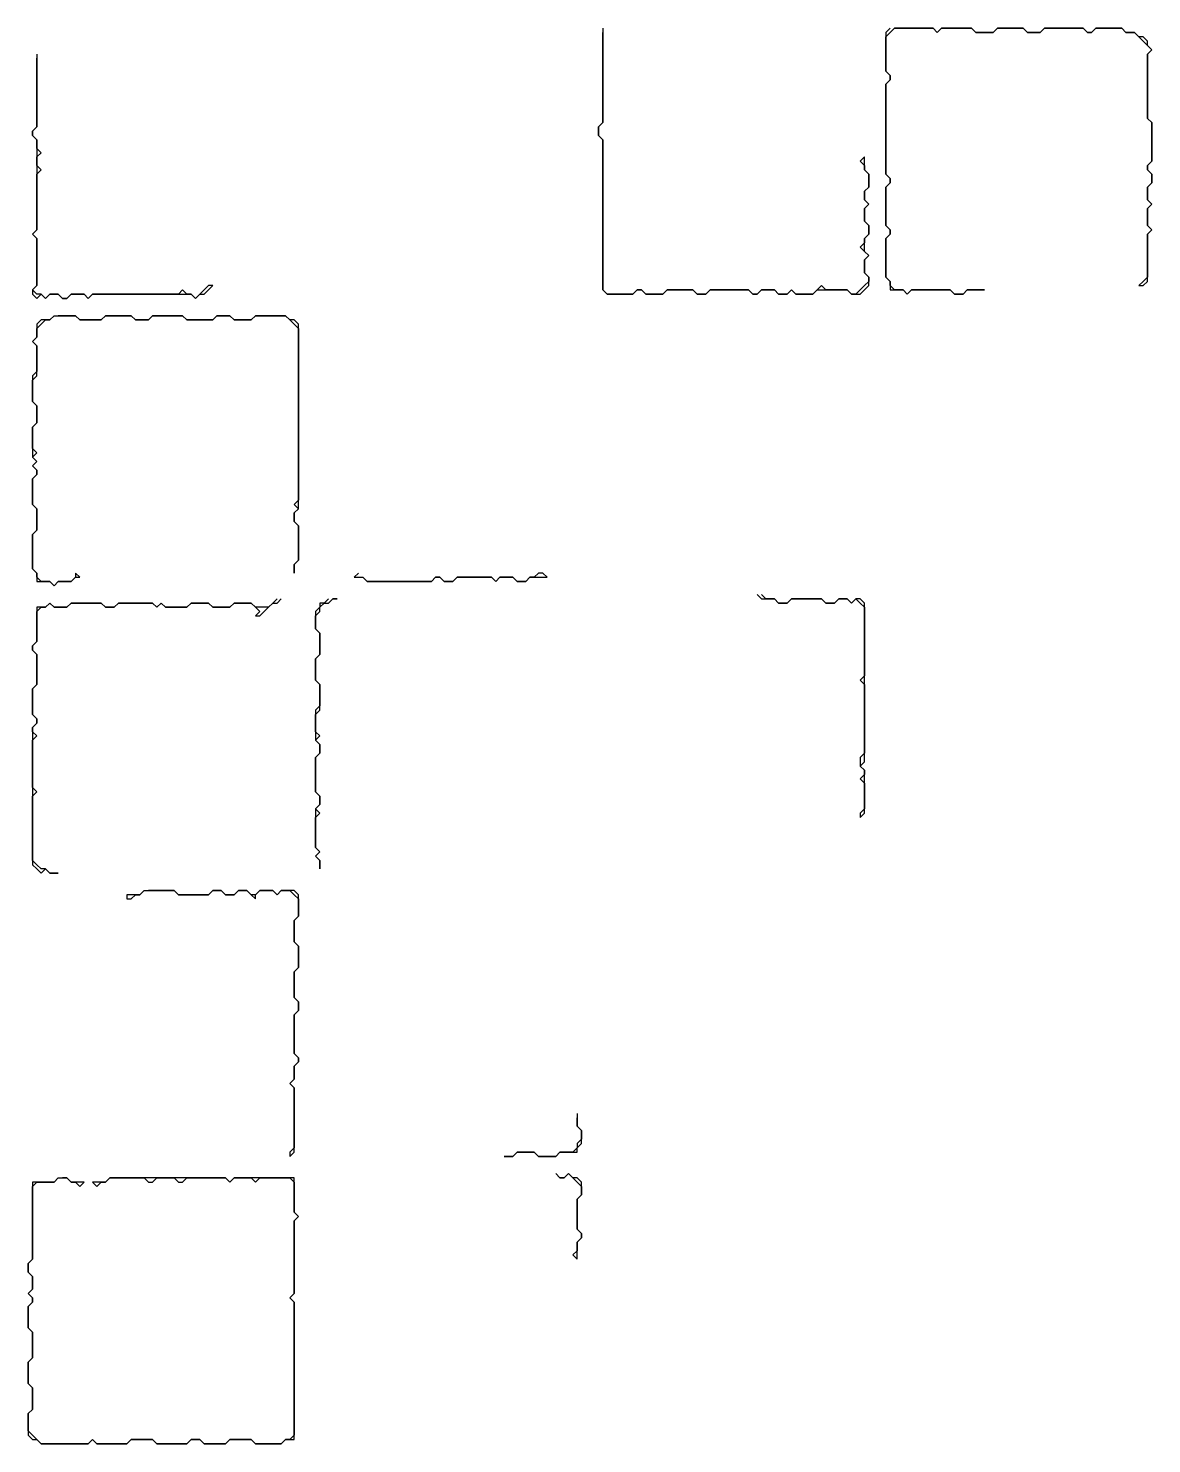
# Model space of a CAD drawing. Header units: metres. Extents: x 0 to 600, y 0 to 400.
# Drawn here: x 258.04 to 297.02, y 52.98 to 102.08 of the extents above; entities that cross this region are included whole.
import ezdxf

# ---------------------------------------------------------------- set-up
doc = ezdxf.new("R2010")
doc.units = ezdxf.units.M

msp = doc.modelspace()

# ---------------------------------------------------------------- linework, layer by layer
for points in [[(277.976, 102.083), (277.976, 101.935), (277.976, 101.786), (277.976, 101.637), (277.976, 101.488), (277.976, 101.339), (277.976, 101.19), (277.976, 101.042), (277.976, 100.893), (277.976, 100.744), (277.976, 100.595), (277.976, 100.446), (277.976, 100.298), (277.976, 100.149), (277.976, 100), (277.976, 99.851), (277.976, 99.702), (277.976, 99.554), (277.976, 99.405), (277.976, 99.256), (277.976, 99.107), (277.976, 98.958), (277.976, 98.81), (277.827, 98.661), (277.827, 98.512), (277.827, 98.363), (277.976, 98.214), (277.976, 98.065), (277.976, 97.917), (277.976, 97.768), (277.976, 97.619), (277.976, 97.47), (277.976, 97.321), (277.976, 97.173), (277.976, 97.024), (277.976, 96.875), (277.976, 96.726), (277.976, 96.577), (277.976, 96.429), (277.976, 96.28), (277.976, 96.131), (277.976, 95.982), (277.976, 95.833), (277.976, 95.685), (277.976, 95.536), (277.976, 95.387), (277.976, 95.238), (277.976, 95.089), (277.976, 94.94), (277.976, 94.792), (277.976, 94.643), (277.976, 94.494), (277.976, 94.345), (277.976, 94.196), (277.976, 94.048), (277.976, 93.899), (277.976, 93.75), (277.976, 93.601), (277.976, 93.452), (277.976, 93.304), (277.976, 93.155), (277.976, 93.006), (278.125, 92.857), (278.274, 92.857), (278.423, 92.857), (278.571, 92.857), (278.72, 92.857), (278.869, 92.857), (279.018, 92.857), (279.167, 93.006), (279.315, 93.006), (279.464, 92.857), (279.613, 92.857), (279.762, 92.857), (279.911, 92.857), (280.06, 92.857), (280.208, 93.006), (280.357, 93.006), (280.506, 93.006), (280.655, 93.006), (280.804, 93.006), (280.952, 93.006), (281.101, 93.006), (281.25, 92.857), (281.399, 92.857), (281.548, 92.857), (281.696, 93.006), (281.845, 93.006), (281.994, 93.006), (282.143, 93.006), (282.292, 93.006), (282.44, 93.006), (282.589, 93.006), (282.738, 93.006), (282.887, 93.006), (283.036, 93.006), (283.185, 92.857), (283.333, 92.857), (283.482, 93.006), (283.631, 93.006), (283.78, 93.006), (283.929, 93.006), (284.077, 92.857), (284.226, 92.857), (284.375, 92.857), (284.524, 93.006), (284.673, 92.857), (284.821, 92.857), (284.97, 92.857), (285.119, 92.857), (285.268, 92.857), (285.417, 93.006), (285.565, 93.006), (285.714, 93.006), (285.863, 93.006), (286.012, 93.006), (286.161, 93.006), (286.31, 93.006), (286.458, 93.006), (286.607, 92.857), (286.756, 92.857), (286.905, 92.857), (287.054, 93.006), (287.202, 93.155), (287.202, 93.304), (287.202, 93.452), (287.054, 93.601), (287.054, 93.75), (287.054, 93.899), (287.054, 94.048), (287.202, 94.196), (287.054, 94.345), (287.054, 94.494), (287.054, 94.643), (287.054, 94.792), (287.202, 94.94), (287.202, 95.089), (287.202, 95.238), (287.054, 95.387), (287.054, 95.536), (287.054, 95.685), (287.054, 95.833), (287.202, 95.982), (287.054, 96.131), (287.054, 96.28), (287.054, 96.429), (287.202, 96.577), (287.202, 96.726), (287.202, 96.875), (287.202, 97.024), (287.054, 97.173), (287.054, 97.321), (287.054, 97.47), (287.054, 97.619), (286.905, 97.47), (287.054, 97.321), (287.054, 97.173), (287.202, 97.024), (287.202, 96.875), (287.202, 96.726), (287.202, 96.577), (287.054, 96.429), (287.054, 96.28), (287.054, 96.131), (287.202, 95.982), (287.054, 95.833), (287.054, 95.685), (287.054, 95.536), (287.054, 95.387), (287.202, 95.238), (287.202, 95.089), (287.202, 94.94), (287.054, 94.792), (287.054, 94.643), (286.905, 94.494), (287.054, 94.345), (287.202, 94.196), (287.054, 94.048), (287.054, 93.899), (287.054, 93.75), (287.054, 93.601), (287.202, 93.452), (287.202, 93.304), (287.054, 93.155), (286.905, 93.006), (286.756, 92.857), (286.607, 92.857), (286.458, 93.006), (286.31, 93.006), (286.161, 93.006), (286.012, 93.006), (285.863, 93.006), (285.714, 93.006), (285.565, 93.155), (285.417, 93.006), (285.268, 92.857), (285.119, 92.857), (284.97, 92.857), (284.821, 92.857), (284.673, 92.857), (284.524, 93.006), (284.375, 92.857), (284.226, 92.857), (284.077, 92.857), (283.929, 93.006), (283.78, 93.006), (283.631, 93.006), (283.482, 93.006), (283.333, 92.857), (283.185, 92.857), (283.036, 93.006), (282.887, 93.006), (282.738, 93.006), (282.589, 93.006), (282.44, 93.006), (282.292, 93.006), (282.143, 93.006), (281.994, 93.006), (281.845, 93.006), (281.696, 93.006), (281.548, 92.857), (281.399, 92.857), (281.25, 92.857), (281.101, 93.006), (280.952, 93.006), (280.804, 93.006), (280.655, 93.006), (280.506, 93.006), (280.357, 93.006), (280.208, 93.006), (280.06, 92.857), (279.911, 92.857), (279.762, 92.857), (279.613, 92.857), (279.464, 92.857), (279.315, 93.006), (279.167, 93.006), (279.018, 92.857), (278.869, 92.857), (278.72, 92.857), (278.571, 92.857), (278.423, 92.857), (278.274, 92.857), (278.125, 92.857), (277.976, 93.006), (277.976, 93.155), (277.976, 93.304), (277.976, 93.452), (277.976, 93.601), (277.976, 93.75), (277.976, 93.899), (277.976, 94.048), (277.976, 94.196), (277.976, 94.345), (277.976, 94.494), (277.976, 94.643), (277.976, 94.792), (277.976, 94.94), (277.976, 95.089), (277.976, 95.238), (277.976, 95.387), (277.976, 95.536), (277.976, 95.685), (277.976, 95.833), (277.976, 95.982), (277.976, 96.131), (277.976, 96.28), (277.976, 96.429), (277.976, 96.577), (277.976, 96.726), (277.976, 96.875), (277.976, 97.024), (277.976, 97.173), (277.976, 97.321), (277.976, 97.47), (277.976, 97.619), (277.976, 97.768), (277.976, 97.917), (277.976, 98.065), (277.976, 98.214), (277.827, 98.363), (277.827, 98.512), (277.827, 98.661), (277.976, 98.81), (277.976, 98.958), (277.976, 99.107), (277.976, 99.256), (277.976, 99.405), (277.976, 99.554), (277.976, 99.702), (277.976, 99.851), (277.976, 100), (277.976, 100.149), (277.976, 100.298), (277.976, 100.446), (277.976, 100.595), (277.976, 100.744), (277.976, 100.893), (277.976, 101.042), (277.976, 101.19), (277.976, 101.339), (277.976, 101.488), (277.976, 101.637), (277.976, 101.786), (277.976, 101.935)], [(287.946, 102.083), (287.798, 101.935), (287.798, 101.786), (287.798, 101.637), (287.798, 101.488), (287.798, 101.339), (287.798, 101.19), (287.798, 101.042), (287.798, 100.893), (287.798, 100.744), (287.798, 100.595), (287.946, 100.446), (287.946, 100.298), (287.798, 100.149), (287.798, 100), (287.798, 99.851), (287.798, 99.702), (287.798, 99.554), (287.798, 99.405), (287.798, 99.256), (287.798, 99.107), (287.798, 98.958), (287.798, 98.81), (287.798, 98.661), (287.798, 98.512), (287.798, 98.363), (287.798, 98.214), (287.798, 98.065), (287.798, 97.917), (287.798, 97.768), (287.798, 97.619), (287.798, 97.47), (287.798, 97.321), (287.798, 97.173), (287.798, 97.024), (287.946, 96.875), (287.946, 96.726), (287.798, 96.577), (287.798, 96.429), (287.798, 96.28), (287.798, 96.131), (287.798, 95.982), (287.798, 95.833), (287.798, 95.685), (287.798, 95.536), (287.798, 95.387), (287.798, 95.238), (287.946, 95.089), (287.946, 94.94), (287.798, 94.792), (287.798, 94.643), (287.798, 94.494), (287.798, 94.345), (287.798, 94.196), (287.798, 94.048), (287.798, 93.899), (287.798, 93.75), (287.798, 93.601), (287.798, 93.452), (287.946, 93.304), (287.946, 93.155), (287.946, 93.006), (288.095, 93.006), (288.244, 93.006), (288.393, 93.006), (288.542, 92.857), (288.69, 93.006), (288.839, 93.006), (288.988, 93.006), (289.137, 93.006), (289.286, 93.006), (289.435, 93.006), (289.583, 93.006), (289.732, 93.006), (289.881, 93.006), (290.03, 93.006), (290.179, 92.857), (290.327, 92.857), (290.476, 92.857), (290.625, 93.006), (290.774, 93.006), (290.923, 93.006), (291.071, 93.006), (291.22, 93.006), (291.071, 93.006), (290.923, 93.006), (290.774, 93.006), (290.625, 93.006), (290.476, 92.857), (290.327, 92.857), (290.179, 92.857), (290.03, 93.006), (289.881, 93.006), (289.732, 93.006), (289.583, 93.006), (289.435, 93.006), (289.286, 93.006), (289.137, 93.006), (288.988, 93.006), (288.839, 93.006), (288.69, 93.006), (288.542, 92.857), (288.393, 93.006), (288.244, 93.006), (288.095, 93.006), (287.946, 93.155), (287.946, 93.304), (287.798, 93.452), (287.798, 93.601), (287.798, 93.75), (287.798, 93.899), (287.798, 94.048), (287.798, 94.196), (287.798, 94.345), (287.798, 94.494), (287.798, 94.643), (287.798, 94.792), (287.946, 94.94), (287.946, 95.089), (287.798, 95.238), (287.798, 95.387), (287.798, 95.536), (287.798, 95.685), (287.798, 95.833), (287.798, 95.982), (287.798, 96.131), (287.798, 96.28), (287.798, 96.429), (287.798, 96.577), (287.946, 96.726), (287.946, 96.875), (287.798, 97.024), (287.798, 97.173), (287.798, 97.321), (287.798, 97.47), (287.798, 97.619), (287.798, 97.768), (287.798, 97.917), (287.798, 98.065), (287.798, 98.214), (287.798, 98.363), (287.798, 98.512), (287.798, 98.661), (287.798, 98.81), (287.798, 98.958), (287.798, 99.107), (287.798, 99.256), (287.798, 99.405), (287.798, 99.554), (287.798, 99.702), (287.798, 99.851), (287.798, 100), (287.798, 100.149), (287.946, 100.298), (287.946, 100.446), (287.798, 100.595), (287.798, 100.744), (287.798, 100.893), (287.798, 101.042), (287.798, 101.19), (287.798, 101.339), (287.798, 101.488), (287.798, 101.637), (287.798, 101.786), (287.946, 101.935), (288.095, 102.083), (288.244, 102.083), (288.393, 102.083), (288.542, 102.083), (288.69, 102.083), (288.839, 102.083), (288.988, 102.083), (289.137, 102.083), (289.286, 102.083), (289.435, 102.083), (289.583, 101.935), (289.732, 102.083), (289.881, 102.083), (290.03, 102.083), (290.179, 102.083), (290.327, 102.083), (290.476, 102.083), (290.625, 102.083), (290.774, 102.083), (290.923, 101.935), (291.071, 101.935), (291.22, 101.935), (291.369, 101.935), (291.518, 101.935), (291.667, 102.083), (291.815, 102.083), (291.964, 102.083), (292.113, 102.083), (292.262, 102.083), (292.411, 102.083), (292.56, 102.083), (292.708, 101.935), (292.857, 101.935), (293.006, 101.935), (293.155, 101.935), (293.304, 102.083), (293.452, 102.083), (293.601, 102.083), (293.75, 102.083), (293.899, 102.083), (294.048, 102.083), (294.196, 102.083), (294.345, 102.083), (294.494, 102.083), (294.643, 102.083), (294.792, 101.935), (294.94, 101.935), (295.089, 102.083), (295.238, 102.083), (295.387, 102.083), (295.536, 102.083), (295.685, 102.083), (295.833, 102.083), (295.982, 102.083), (296.131, 101.935), (296.28, 101.935), (296.429, 101.935), (296.577, 101.786), (296.726, 101.637), (296.875, 101.488), (297.024, 101.339), (296.875, 101.19), (296.875, 101.042), (296.875, 100.893), (296.875, 100.744), (296.875, 100.595), (296.875, 100.446), (296.875, 100.298), (296.875, 100.149), (296.875, 100), (296.875, 99.851), (296.875, 99.702), (296.875, 99.554), (296.875, 99.405), (296.875, 99.256), (296.875, 99.107), (296.875, 98.958), (297.024, 98.81), (297.024, 98.661), (297.024, 98.512), (297.024, 98.363), (297.024, 98.214), (297.024, 98.065), (297.024, 97.917), (297.024, 97.768), (297.024, 97.619), (297.024, 97.47), (296.875, 97.321), (296.875, 97.173), (297.024, 97.024), (297.024, 96.875), (297.024, 96.726), (296.875, 96.577), (296.875, 96.429), (296.875, 96.28), (296.875, 96.131), (297.024, 95.982), (296.875, 95.833), (296.875, 95.685), (296.875, 95.536), (296.875, 95.387), (296.875, 95.238), (297.024, 95.089), (296.875, 94.94), (296.875, 94.792), (296.875, 94.643), (296.875, 94.494), (296.875, 94.345), (296.875, 94.196), (296.875, 94.048), (296.875, 93.899), (296.875, 93.75), (296.875, 93.601), (296.875, 93.452), (296.726, 93.304), (296.577, 93.155), (296.726, 93.155), (296.875, 93.304), (296.875, 93.452), (296.875, 93.601), (296.875, 93.75), (296.875, 93.899), (296.875, 94.048), (296.875, 94.196), (296.875, 94.345), (296.875, 94.494), (296.875, 94.643), (296.875, 94.792), (296.875, 94.94), (297.024, 95.089), (296.875, 95.238), (296.875, 95.387), (296.875, 95.536), (296.875, 95.685), (296.875, 95.833), (297.024, 95.982), (296.875, 96.131), (296.875, 96.28), (296.875, 96.429), (296.875, 96.577), (297.024, 96.726), (297.024, 96.875), (297.024, 97.024), (296.875, 97.173), (296.875, 97.321), (297.024, 97.47), (297.024, 97.619), (297.024, 97.768), (297.024, 97.917), (297.024, 98.065), (297.024, 98.214), (297.024, 98.363), (297.024, 98.512), (297.024, 98.661), (297.024, 98.81), (296.875, 98.958), (296.875, 99.107), (296.875, 99.256), (296.875, 99.405), (296.875, 99.554), (296.875, 99.702), (296.875, 99.851), (296.875, 100), (296.875, 100.149), (296.875, 100.298), (296.875, 100.446), (296.875, 100.595), (296.875, 100.744), (296.875, 100.893), (296.875, 101.042), (296.875, 101.19), (297.024, 101.339), (296.875, 101.488), (296.875, 101.637), (296.726, 101.786), (296.577, 101.786), (296.429, 101.935), (296.28, 101.935), (296.131, 101.935), (295.982, 102.083), (295.833, 102.083), (295.685, 102.083), (295.536, 102.083), (295.387, 102.083), (295.238, 102.083), (295.089, 102.083), (294.94, 101.935), (294.792, 101.935), (294.643, 102.083), (294.494, 102.083), (294.345, 102.083), (294.196, 102.083), (294.048, 102.083), (293.899, 102.083), (293.75, 102.083), (293.601, 102.083), (293.452, 102.083), (293.304, 102.083), (293.155, 101.935), (293.006, 101.935), (292.857, 101.935), (292.708, 101.935), (292.56, 102.083), (292.411, 102.083), (292.262, 102.083), (292.113, 102.083), (291.964, 102.083), (291.815, 102.083), (291.667, 102.083), (291.518, 101.935), (291.369, 101.935), (291.22, 101.935), (291.071, 101.935), (290.923, 101.935), (290.774, 102.083), (290.625, 102.083), (290.476, 102.083), (290.327, 102.083), (290.179, 102.083), (290.03, 102.083), (289.881, 102.083), (289.732, 102.083), (289.583, 101.935), (289.435, 102.083), (289.286, 102.083), (289.137, 102.083), (288.988, 102.083), (288.839, 102.083), (288.69, 102.083), (288.542, 102.083), (288.393, 102.083), (288.244, 102.083), (288.095, 102.083)], [(258.333, 101.19), (258.333, 101.042), (258.333, 100.893), (258.333, 100.744), (258.333, 100.595), (258.333, 100.446), (258.333, 100.298), (258.333, 100.149), (258.333, 100), (258.333, 99.851), (258.333, 99.702), (258.333, 99.554), (258.333, 99.405), (258.333, 99.256), (258.333, 99.107), (258.333, 98.958), (258.333, 98.81), (258.333, 98.661), (258.185, 98.512), (258.185, 98.363), (258.333, 98.214), (258.333, 98.065), (258.333, 97.917), (258.333, 97.768), (258.333, 97.619), (258.333, 97.47), (258.333, 97.321), (258.333, 97.173), (258.333, 97.024), (258.333, 96.875), (258.333, 96.726), (258.333, 96.577), (258.333, 96.429), (258.333, 96.28), (258.333, 96.131), (258.333, 95.982), (258.333, 95.833), (258.333, 95.685), (258.333, 95.536), (258.333, 95.387), (258.333, 95.238), (258.333, 95.089), (258.185, 94.94), (258.333, 94.792), (258.333, 94.643), (258.333, 94.494), (258.333, 94.345), (258.333, 94.196), (258.333, 94.048), (258.333, 93.899), (258.333, 93.75), (258.333, 93.601), (258.333, 93.452), (258.333, 93.304), (258.333, 93.155), (258.185, 93.006), (258.185, 92.857), (258.333, 92.708), (258.482, 92.857), (258.631, 92.708), (258.78, 92.857), (258.929, 92.857), (259.077, 92.857), (259.226, 92.708), (259.375, 92.708), (259.524, 92.857), (259.673, 92.857), (259.821, 92.857), (259.97, 92.857), (260.119, 92.708), (260.268, 92.857), (260.417, 92.857), (260.565, 92.857), (260.714, 92.857), (260.863, 92.857), (261.012, 92.857), (261.161, 92.857), (261.31, 92.857), (261.458, 92.857), (261.607, 92.857), (261.756, 92.857), (261.905, 92.857), (262.054, 92.857), (262.202, 92.857), (262.351, 92.857), (262.5, 92.857), (262.649, 92.857), (262.798, 92.857), (262.946, 92.857), (263.095, 92.857), (263.244, 92.857), (263.393, 92.857), (263.542, 92.857), (263.69, 92.857), (263.839, 92.708), (263.988, 92.857), (264.137, 92.857), (264.286, 93.006), (264.435, 93.155), (264.286, 93.155), (264.137, 93.006), (263.988, 92.857), (263.839, 92.708), (263.69, 92.857), (263.542, 92.857), (263.393, 93.006), (263.244, 92.857), (263.095, 92.857), (262.946, 92.857), (262.798, 92.857), (262.649, 92.857), (262.5, 92.857), (262.351, 92.857), (262.202, 92.857), (262.054, 92.857), (261.905, 92.857), (261.756, 92.857), (261.607, 92.857), (261.458, 92.857), (261.31, 92.857), (261.161, 92.857), (261.012, 92.857), (260.863, 92.857), (260.714, 92.857), (260.565, 92.857), (260.417, 92.857), (260.268, 92.857), (260.119, 92.708), (259.97, 92.857), (259.821, 92.857), (259.673, 92.857), (259.524, 92.857), (259.375, 92.708), (259.226, 92.708), (259.077, 92.857), (258.929, 92.857), (258.78, 92.857), (258.631, 92.708), (258.482, 92.857), (258.333, 92.857), (258.185, 93.006), (258.333, 93.155), (258.333, 93.304), (258.333, 93.452), (258.333, 93.601), (258.333, 93.75), (258.333, 93.899), (258.333, 94.048), (258.333, 94.196), (258.333, 94.345), (258.333, 94.494), (258.333, 94.643), (258.333, 94.792), (258.185, 94.94), (258.333, 95.089), (258.333, 95.238), (258.333, 95.387), (258.333, 95.536), (258.333, 95.685), (258.333, 95.833), (258.333, 95.982), (258.333, 96.131), (258.333, 96.28), (258.333, 96.429), (258.333, 96.577), (258.333, 96.726), (258.333, 96.875), (258.333, 97.024), (258.482, 97.173), (258.333, 97.321), (258.333, 97.47), (258.333, 97.619), (258.482, 97.768), (258.333, 97.917), (258.333, 98.065), (258.333, 98.214), (258.185, 98.363), (258.185, 98.512), (258.333, 98.661), (258.333, 98.81), (258.333, 98.958), (258.333, 99.107), (258.333, 99.256), (258.333, 99.405), (258.333, 99.554), (258.333, 99.702), (258.333, 99.851), (258.333, 100), (258.333, 100.149), (258.333, 100.298), (258.333, 100.446), (258.333, 100.595), (258.333, 100.744), (258.333, 100.893), (258.333, 101.042)], [(258.929, 92.113), (258.78, 91.964), (258.631, 91.964), (258.482, 91.964), (258.333, 91.815), (258.333, 91.667), (258.333, 91.518), (258.333, 91.369), (258.185, 91.22), (258.333, 91.071), (258.333, 90.923), (258.333, 90.774), (258.333, 90.625), (258.333, 90.476), (258.333, 90.327), (258.333, 90.179), (258.185, 90.03), (258.185, 89.881), (258.185, 89.732), (258.185, 89.583), (258.185, 89.435), (258.185, 89.286), (258.185, 89.137), (258.333, 88.988), (258.333, 88.839), (258.333, 88.69), (258.333, 88.542), (258.333, 88.393), (258.185, 88.244), (258.185, 88.095), (258.185, 87.946), (258.185, 87.798), (258.185, 87.649), (258.185, 87.5), (258.185, 87.351), (258.185, 87.202), (258.333, 87.054), (258.185, 86.905), (258.333, 86.756), (258.333, 86.607), (258.185, 86.458), (258.185, 86.31), (258.185, 86.161), (258.185, 86.012), (258.185, 85.863), (258.185, 85.714), (258.185, 85.565), (258.333, 85.417), (258.333, 85.268), (258.333, 85.119), (258.333, 84.97), (258.333, 84.821), (258.333, 84.673), (258.185, 84.524), (258.185, 84.375), (258.185, 84.226), (258.185, 84.077), (258.185, 83.929), (258.185, 83.78), (258.185, 83.631), (258.185, 83.482), (258.185, 83.333), (258.333, 83.185), (258.333, 83.036), (258.333, 82.887), (258.482, 82.887), (258.631, 82.887), (258.78, 82.887), (258.929, 82.738), (259.077, 82.887), (259.226, 82.887), (259.375, 82.887), (259.524, 82.887), (259.673, 83.036), (259.821, 83.036), (259.673, 83.185), (259.673, 83.036), (259.524, 82.887), (259.375, 82.887), (259.226, 82.887), (259.077, 82.887), (258.929, 82.738), (258.78, 82.887), (258.631, 82.887), (258.482, 82.887), (258.333, 83.036), (258.333, 83.185), (258.185, 83.333), (258.185, 83.482), (258.185, 83.631), (258.185, 83.78), (258.185, 83.929), (258.185, 84.077), (258.185, 84.226), (258.185, 84.375), (258.185, 84.524), (258.333, 84.673), (258.333, 84.821), (258.333, 84.97), (258.333, 85.119), (258.333, 85.268), (258.333, 85.417), (258.185, 85.565), (258.185, 85.714), (258.185, 85.863), (258.185, 86.012), (258.185, 86.161), (258.185, 86.31), (258.185, 86.458), (258.333, 86.607), (258.333, 86.756), (258.185, 86.905), (258.333, 87.054), (258.185, 87.202), (258.333, 87.351), (258.185, 87.5), (258.185, 87.649), (258.185, 87.798), (258.185, 87.946), (258.185, 88.095), (258.185, 88.244), (258.333, 88.393), (258.333, 88.542), (258.333, 88.69), (258.333, 88.839), (258.333, 88.988), (258.185, 89.137), (258.185, 89.286), (258.185, 89.435), (258.185, 89.583), (258.185, 89.732), (258.185, 89.881), (258.333, 90.03), (258.333, 90.179), (258.333, 90.327), (258.333, 90.476), (258.333, 90.625), (258.333, 90.774), (258.333, 90.923), (258.333, 91.071), (258.185, 91.22), (258.333, 91.369), (258.333, 91.518), (258.333, 91.667), (258.482, 91.815), (258.631, 91.964), (258.78, 91.964), (258.929, 92.113), (259.077, 92.113), (259.226, 92.113), (259.375, 92.113), (259.524, 92.113), (259.673, 92.113), (259.821, 91.964), (259.97, 91.964), (260.119, 91.964), (260.268, 91.964), (260.417, 91.964), (260.565, 91.964), (260.714, 92.113), (260.863, 92.113), (261.012, 92.113), (261.161, 92.113), (261.31, 92.113), (261.458, 92.113), (261.607, 92.113), (261.756, 91.964), (261.905, 91.964), (262.054, 91.964), (262.202, 91.964), (262.351, 92.113), (262.5, 92.113), (262.649, 92.113), (262.798, 92.113), (262.946, 92.113), (263.095, 92.113), (263.244, 92.113), (263.393, 92.113), (263.542, 91.964), (263.69, 91.964), (263.839, 91.964), (263.988, 91.964), (264.137, 91.964), (264.286, 91.964), (264.435, 91.964), (264.583, 92.113), (264.732, 92.113), (264.881, 92.113), (265.03, 92.113), (265.179, 91.964), (265.327, 91.964), (265.476, 91.964), (265.625, 91.964), (265.774, 91.964), (265.923, 92.113), (266.071, 92.113), (266.22, 92.113), (266.369, 92.113), (266.518, 92.113), (266.667, 92.113), (266.815, 92.113), (266.964, 92.113), (267.113, 91.964), (267.262, 91.815), (267.411, 91.667), (267.411, 91.518), (267.411, 91.369), (267.411, 91.22), (267.411, 91.071), (267.411, 90.923), (267.411, 90.774), (267.411, 90.625), (267.411, 90.476), (267.411, 90.327), (267.411, 90.179), (267.411, 90.03), (267.411, 89.881), (267.411, 89.732), (267.411, 89.583), (267.411, 89.435), (267.411, 89.286), (267.411, 89.137), (267.411, 88.988), (267.411, 88.839), (267.411, 88.69), (267.411, 88.542), (267.411, 88.393), (267.411, 88.244), (267.411, 88.095), (267.411, 87.946), (267.411, 87.798), (267.411, 87.649), (267.411, 87.5), (267.411, 87.351), (267.411, 87.202), (267.411, 87.054), (267.411, 86.905), (267.411, 86.756), (267.411, 86.607), (267.411, 86.458), (267.411, 86.31), (267.411, 86.161), (267.411, 86.012), (267.411, 85.863), (267.411, 85.714), (267.262, 85.565), (267.411, 85.417), (267.262, 85.268), (267.262, 85.119), (267.262, 84.97), (267.411, 84.821), (267.411, 84.673), (267.411, 84.524), (267.411, 84.375), (267.411, 84.226), (267.411, 84.077), (267.411, 83.929), (267.411, 83.78), (267.411, 83.631), (267.262, 83.482), (267.262, 83.333), (267.262, 83.185), (267.262, 83.333), (267.262, 83.482), (267.411, 83.631), (267.411, 83.78), (267.411, 83.929), (267.411, 84.077), (267.411, 84.226), (267.411, 84.375), (267.411, 84.524), (267.411, 84.673), (267.411, 84.821), (267.262, 84.97), (267.262, 85.119), (267.262, 85.268), (267.411, 85.417), (267.411, 85.565), (267.411, 85.714), (267.411, 85.863), (267.411, 86.012), (267.411, 86.161), (267.411, 86.31), (267.411, 86.458), (267.411, 86.607), (267.411, 86.756), (267.411, 86.905), (267.411, 87.054), (267.411, 87.202), (267.411, 87.351), (267.411, 87.5), (267.411, 87.649), (267.411, 87.798), (267.411, 87.946), (267.411, 88.095), (267.411, 88.244), (267.411, 88.393), (267.411, 88.542), (267.411, 88.69), (267.411, 88.839), (267.411, 88.988), (267.411, 89.137), (267.411, 89.286), (267.411, 89.435), (267.411, 89.583), (267.411, 89.732), (267.411, 89.881), (267.411, 90.03), (267.411, 90.179), (267.411, 90.327), (267.411, 90.476), (267.411, 90.625), (267.411, 90.774), (267.411, 90.923), (267.411, 91.071), (267.411, 91.22), (267.411, 91.369), (267.411, 91.518), (267.411, 91.667), (267.411, 91.815), (267.262, 91.964), (267.113, 91.964), (266.964, 92.113), (266.815, 92.113), (266.667, 92.113), (266.518, 92.113), (266.369, 92.113), (266.22, 92.113), (266.071, 92.113), (265.923, 92.113), (265.774, 91.964), (265.625, 91.964), (265.476, 91.964), (265.327, 91.964), (265.179, 91.964), (265.03, 92.113), (264.881, 92.113), (264.732, 92.113), (264.583, 92.113), (264.435, 91.964), (264.286, 91.964), (264.137, 91.964), (263.988, 91.964), (263.839, 91.964), (263.69, 91.964), (263.542, 91.964), (263.393, 92.113), (263.244, 92.113), (263.095, 92.113), (262.946, 92.113), (262.798, 92.113), (262.649, 92.113), (262.5, 92.113), (262.351, 92.113), (262.202, 91.964), (262.054, 91.964), (261.905, 91.964), (261.756, 91.964), (261.607, 92.113), (261.458, 92.113), (261.31, 92.113), (261.161, 92.113), (261.012, 92.113), (260.863, 92.113), (260.714, 92.113), (260.565, 91.964), (260.417, 91.964), (260.268, 91.964), (260.119, 91.964), (259.97, 91.964), (259.821, 91.964), (259.673, 92.113), (259.524, 92.113), (259.375, 92.113), (259.226, 92.113), (259.077, 92.113)], [(269.494, 83.185), (269.345, 83.036), (269.494, 83.036), (269.643, 83.036), (269.792, 82.887), (269.94, 82.887), (270.089, 82.887), (270.238, 82.887), (270.387, 82.887), (270.536, 82.887), (270.685, 82.887), (270.833, 82.887), (270.982, 82.887), (271.131, 82.887), (271.28, 82.887), (271.429, 82.887), (271.577, 82.887), (271.726, 82.887), (271.875, 82.887), (272.024, 82.887), (272.173, 83.036), (272.321, 83.036), (272.47, 82.887), (272.619, 82.887), (272.768, 82.887), (272.917, 83.036), (273.065, 83.036), (273.214, 83.036), (273.363, 83.036), (273.512, 83.036), (273.661, 83.036), (273.81, 83.036), (273.958, 83.036), (274.107, 83.036), (274.256, 82.887), (274.405, 83.036), (274.554, 83.036), (274.702, 83.036), (274.851, 83.036), (275, 82.887), (275.149, 82.887), (275.298, 82.887), (275.446, 83.036), (275.595, 83.036), (275.744, 83.036), (275.893, 83.036), (276.042, 83.036), (275.893, 83.185), (275.744, 83.185), (275.595, 83.036), (275.446, 83.036), (275.298, 82.887), (275.149, 82.887), (275, 82.887), (274.851, 83.036), (274.702, 83.036), (274.554, 83.036), (274.405, 83.036), (274.256, 82.887), (274.107, 83.036), (273.958, 83.036), (273.81, 83.036), (273.661, 83.036), (273.512, 83.036), (273.363, 83.036), (273.214, 83.036), (273.065, 83.036), (272.917, 83.036), (272.768, 82.887), (272.619, 82.887), (272.47, 82.887), (272.321, 83.036), (272.173, 83.036), (272.024, 82.887), (271.875, 82.887), (271.726, 82.887), (271.577, 82.887), (271.429, 82.887), (271.28, 82.887), (271.131, 82.887), (270.982, 82.887), (270.833, 82.887), (270.685, 82.887), (270.536, 82.887), (270.387, 82.887), (270.238, 82.887), (270.089, 82.887), (269.94, 82.887), (269.792, 82.887), (269.643, 83.036)], [(266.667, 82.292), (266.518, 82.143), (266.369, 81.994), (266.22, 81.994), (266.071, 81.994), (265.923, 81.994), (265.774, 82.143), (265.625, 82.143), (265.476, 82.143), (265.327, 82.143), (265.179, 82.143), (265.03, 81.994), (264.881, 81.994), (264.732, 81.994), (264.583, 81.994), (264.435, 81.994), (264.286, 82.143), (264.137, 82.143), (263.988, 82.143), (263.839, 82.143), (263.69, 82.143), (263.542, 81.994), (263.393, 81.994), (263.244, 81.994), (263.095, 81.994), (262.946, 81.994), (262.798, 81.994), (262.649, 82.143), (262.5, 81.994), (262.351, 82.143), (262.202, 82.143), (262.054, 82.143), (261.905, 82.143), (261.756, 82.143), (261.607, 82.143), (261.458, 82.143), (261.31, 82.143), (261.161, 82.143), (261.012, 81.994), (260.863, 81.994), (260.714, 81.994), (260.565, 82.143), (260.417, 82.143), (260.268, 82.143), (260.119, 82.143), (259.97, 82.143), (259.821, 82.143), (259.673, 82.143), (259.524, 82.143), (259.375, 81.994), (259.226, 81.994), (259.077, 81.994), (258.929, 81.994), (258.78, 82.143), (258.631, 81.994), (258.482, 81.994), (258.333, 81.994), (258.333, 81.845), (258.333, 81.696), (258.333, 81.548), (258.333, 81.399), (258.333, 81.25), (258.333, 81.101), (258.333, 80.952), (258.333, 80.804), (258.185, 80.655), (258.185, 80.506), (258.333, 80.357), (258.333, 80.208), (258.333, 80.06), (258.333, 79.911), (258.333, 79.762), (258.333, 79.613), (258.333, 79.464), (258.333, 79.315), (258.185, 79.167), (258.185, 79.018), (258.185, 78.869), (258.185, 78.72), (258.185, 78.571), (258.185, 78.423), (258.185, 78.274), (258.333, 78.125), (258.333, 77.976), (258.185, 77.827), (258.185, 77.679), (258.185, 77.53), (258.185, 77.381), (258.185, 77.232), (258.185, 77.083), (258.185, 76.935), (258.185, 76.786), (258.185, 76.637), (258.185, 76.488), (258.185, 76.339), (258.185, 76.19), (258.185, 76.042), (258.185, 75.893), (258.185, 75.744), (258.185, 75.595), (258.185, 75.446), (258.185, 75.298), (258.185, 75.149), (258.185, 75), (258.185, 74.851), (258.185, 74.702), (258.185, 74.554), (258.185, 74.405), (258.185, 74.256), (258.185, 74.107), (258.185, 73.958), (258.185, 73.81), (258.185, 73.661), (258.185, 73.512), (258.185, 73.363), (258.185, 73.214), (258.185, 73.065), (258.333, 72.917), (258.482, 72.768), (258.631, 72.917), (258.78, 72.768), (258.929, 72.768), (259.077, 72.768), (258.929, 72.768), (258.78, 72.768), (258.631, 72.917), (258.482, 72.917), (258.333, 73.065), (258.185, 73.214), (258.185, 73.363), (258.185, 73.512), (258.185, 73.661), (258.185, 73.81), (258.185, 73.958), (258.185, 74.107), (258.185, 74.256), (258.185, 74.405), (258.185, 74.554), (258.185, 74.702), (258.185, 74.851), (258.185, 75), (258.185, 75.149), (258.185, 75.298), (258.185, 75.446), (258.333, 75.595), (258.185, 75.744), (258.185, 75.893), (258.185, 76.042), (258.185, 76.19), (258.185, 76.339), (258.185, 76.488), (258.185, 76.637), (258.185, 76.786), (258.185, 76.935), (258.185, 77.083), (258.185, 77.232), (258.185, 77.381), (258.333, 77.53), (258.185, 77.679), (258.185, 77.827), (258.333, 77.976), (258.333, 78.125), (258.185, 78.274), (258.185, 78.423), (258.185, 78.571), (258.185, 78.72), (258.185, 78.869), (258.185, 79.018), (258.185, 79.167), (258.333, 79.315), (258.333, 79.464), (258.333, 79.613), (258.333, 79.762), (258.333, 79.911), (258.333, 80.06), (258.333, 80.208), (258.333, 80.357), (258.185, 80.506), (258.185, 80.655), (258.333, 80.804), (258.333, 80.952), (258.333, 81.101), (258.333, 81.25), (258.333, 81.399), (258.333, 81.548), (258.333, 81.696), (258.333, 81.845), (258.482, 81.994), (258.631, 81.994), (258.78, 82.143), (258.929, 81.994), (259.077, 81.994), (259.226, 81.994), (259.375, 81.994), (259.524, 82.143), (259.673, 82.143), (259.821, 82.143), (259.97, 82.143), (260.119, 82.143), (260.268, 82.143), (260.417, 82.143), (260.565, 82.143), (260.714, 81.994), (260.863, 81.994), (261.012, 81.994), (261.161, 82.143), (261.31, 82.143), (261.458, 82.143), (261.607, 82.143), (261.756, 82.143), (261.905, 82.143), (262.054, 82.143), (262.202, 82.143), (262.351, 82.143), (262.5, 81.994), (262.649, 82.143), (262.798, 81.994), (262.946, 81.994), (263.095, 81.994), (263.244, 81.994), (263.393, 81.994), (263.542, 81.994), (263.69, 82.143), (263.839, 82.143), (263.988, 82.143), (264.137, 82.143), (264.286, 82.143), (264.435, 81.994), (264.583, 81.994), (264.732, 81.994), (264.881, 81.994), (265.03, 81.994), (265.179, 82.143), (265.327, 82.143), (265.476, 82.143), (265.625, 82.143), (265.774, 82.143), (265.923, 81.994), (266.071, 81.845), (265.923, 81.696), (266.071, 81.696), (266.22, 81.845), (266.369, 81.994), (266.518, 82.143), (266.667, 82.143), (266.815, 82.292)], [(268.452, 82.292), (268.304, 82.143), (268.155, 82.143), (268.155, 81.994), (268.006, 81.845), (268.006, 81.696), (268.006, 81.548), (268.006, 81.399), (268.006, 81.25), (268.155, 81.101), (268.155, 80.952), (268.155, 80.804), (268.155, 80.655), (268.155, 80.506), (268.155, 80.357), (268.006, 80.208), (268.006, 80.06), (268.006, 79.911), (268.006, 79.762), (268.006, 79.613), (268.006, 79.464), (268.155, 79.315), (268.155, 79.167), (268.155, 79.018), (268.155, 78.869), (268.155, 78.72), (268.155, 78.571), (268.006, 78.423), (268.006, 78.274), (268.006, 78.125), (268.006, 77.976), (268.006, 77.827), (268.006, 77.679), (268.006, 77.53), (268.006, 77.381), (268.155, 77.232), (268.155, 77.083), (268.155, 76.935), (268.006, 76.786), (268.006, 76.637), (268.006, 76.488), (268.006, 76.339), (268.006, 76.19), (268.006, 76.042), (268.006, 75.893), (268.006, 75.744), (268.006, 75.595), (268.155, 75.446), (268.155, 75.298), (268.155, 75.149), (268.006, 75), (268.006, 74.851), (268.006, 74.702), (268.006, 74.554), (268.006, 74.405), (268.006, 74.256), (268.006, 74.107), (268.006, 73.958), (268.006, 73.81), (268.006, 73.661), (268.155, 73.512), (268.006, 73.363), (268.155, 73.214), (268.155, 73.065), (268.155, 72.917), (268.155, 73.065), (268.155, 73.214), (268.006, 73.363), (268.155, 73.512), (268.006, 73.661), (268.006, 73.81), (268.006, 73.958), (268.006, 74.107), (268.006, 74.256), (268.006, 74.405), (268.006, 74.554), (268.006, 74.702), (268.155, 74.851), (268.006, 75), (268.155, 75.149), (268.155, 75.298), (268.155, 75.446), (268.006, 75.595), (268.006, 75.744), (268.006, 75.893), (268.006, 76.042), (268.006, 76.19), (268.006, 76.339), (268.006, 76.488), (268.006, 76.637), (268.006, 76.786), (268.155, 76.935), (268.155, 77.083), (268.155, 77.232), (268.006, 77.381), (268.155, 77.53), (268.006, 77.679), (268.006, 77.827), (268.006, 77.976), (268.006, 78.125), (268.006, 78.274), (268.155, 78.423), (268.155, 78.571), (268.155, 78.72), (268.155, 78.869), (268.155, 79.018), (268.155, 79.167), (268.155, 79.315), (268.006, 79.464), (268.006, 79.613), (268.006, 79.762), (268.006, 79.911), (268.006, 80.06), (268.006, 80.208), (268.155, 80.357), (268.155, 80.506), (268.155, 80.655), (268.155, 80.804), (268.155, 80.952), (268.155, 81.101), (268.006, 81.25), (268.006, 81.399), (268.006, 81.548), (268.006, 81.696), (268.155, 81.845), (268.155, 81.994), (268.304, 82.143), (268.452, 82.143), (268.601, 82.292), (268.75, 82.292), (268.601, 82.292)], [(283.333, 82.44), (283.482, 82.292), (283.631, 82.292), (283.78, 82.292), (283.929, 82.292), (284.077, 82.143), (284.226, 82.143), (284.375, 82.143), (284.524, 82.292), (284.673, 82.292), (284.821, 82.292), (284.97, 82.292), (285.119, 82.292), (285.268, 82.292), (285.417, 82.292), (285.565, 82.292), (285.714, 82.143), (285.863, 82.143), (286.012, 82.143), (286.161, 82.292), (286.31, 82.292), (286.458, 82.292), (286.607, 82.143), (286.756, 82.292), (286.905, 82.143), (287.054, 81.994), (287.054, 81.845), (287.054, 81.696), (287.054, 81.548), (287.054, 81.399), (287.054, 81.25), (287.054, 81.101), (287.054, 80.952), (287.054, 80.804), (287.054, 80.655), (287.054, 80.506), (287.054, 80.357), (287.054, 80.208), (287.054, 80.06), (287.054, 79.911), (287.054, 79.762), (287.054, 79.613), (286.905, 79.464), (287.054, 79.315), (287.054, 79.167), (287.054, 79.018), (287.054, 78.869), (287.054, 78.72), (287.054, 78.571), (287.054, 78.423), (287.054, 78.274), (287.054, 78.125), (287.054, 77.976), (287.054, 77.827), (287.054, 77.679), (287.054, 77.53), (287.054, 77.381), (287.054, 77.232), (287.054, 77.083), (287.054, 76.935), (286.905, 76.786), (286.905, 76.637), (286.905, 76.488), (287.054, 76.339), (287.054, 76.19), (286.905, 76.042), (287.054, 75.893), (287.054, 75.744), (287.054, 75.595), (287.054, 75.446), (287.054, 75.298), (287.054, 75.149), (287.054, 75), (286.905, 74.851), (286.905, 74.702), (287.054, 74.851), (287.054, 75), (287.054, 75.149), (287.054, 75.298), (287.054, 75.446), (287.054, 75.595), (287.054, 75.744), (287.054, 75.893), (287.054, 76.042), (287.054, 76.19), (287.054, 76.339), (286.905, 76.488), (287.054, 76.637), (287.054, 76.786), (287.054, 76.935), (287.054, 77.083), (287.054, 77.232), (287.054, 77.381), (287.054, 77.53), (287.054, 77.679), (287.054, 77.827), (287.054, 77.976), (287.054, 78.125), (287.054, 78.274), (287.054, 78.423), (287.054, 78.571), (287.054, 78.72), (287.054, 78.869), (287.054, 79.018), (287.054, 79.167), (287.054, 79.315), (287.054, 79.464), (287.054, 79.613), (287.054, 79.762), (287.054, 79.911), (287.054, 80.06), (287.054, 80.208), (287.054, 80.357), (287.054, 80.506), (287.054, 80.655), (287.054, 80.804), (287.054, 80.952), (287.054, 81.101), (287.054, 81.25), (287.054, 81.399), (287.054, 81.548), (287.054, 81.696), (287.054, 81.845), (287.054, 81.994), (287.054, 82.143), (286.905, 82.292), (286.756, 82.292), (286.607, 82.143), (286.458, 82.292), (286.31, 82.292), (286.161, 82.292), (286.012, 82.143), (285.863, 82.143), (285.714, 82.143), (285.565, 82.292), (285.417, 82.292), (285.268, 82.292), (285.119, 82.292), (284.97, 82.292), (284.821, 82.292), (284.673, 82.292), (284.524, 82.292), (284.375, 82.143), (284.226, 82.143), (284.077, 82.143), (283.929, 82.292), (283.78, 82.292), (283.631, 82.292), (283.482, 82.44)], [(262.054, 72.173), (261.905, 72.024), (261.756, 72.024), (261.607, 72.024), (261.458, 72.024), (261.458, 71.875), (261.607, 71.875), (261.756, 72.024), (261.905, 72.024), (262.054, 72.173), (262.202, 72.173), (262.351, 72.173), (262.5, 72.173), (262.649, 72.173), (262.798, 72.173), (262.946, 72.173), (263.095, 72.173), (263.244, 72.024), (263.393, 72.024), (263.542, 72.024), (263.69, 72.024), (263.839, 72.024), (263.988, 72.024), (264.137, 72.024), (264.286, 72.024), (264.435, 72.173), (264.583, 72.173), (264.732, 72.173), (264.881, 72.024), (265.03, 72.024), (265.179, 72.024), (265.327, 72.173), (265.476, 72.173), (265.625, 72.173), (265.774, 72.024), (265.923, 71.875), (265.923, 72.024), (266.071, 72.173), (266.22, 72.173), (266.369, 72.173), (266.518, 72.173), (266.667, 72.024), (266.815, 72.173), (266.964, 72.173), (267.113, 72.173), (267.262, 72.024), (267.411, 71.875), (267.411, 71.726), (267.411, 71.577), (267.411, 71.429), (267.411, 71.28), (267.262, 71.131), (267.262, 70.982), (267.262, 70.833), (267.262, 70.685), (267.262, 70.536), (267.262, 70.387), (267.411, 70.238), (267.411, 70.089), (267.411, 69.94), (267.411, 69.792), (267.411, 69.643), (267.411, 69.494), (267.262, 69.345), (267.262, 69.196), (267.262, 69.048), (267.262, 68.899), (267.262, 68.75), (267.262, 68.601), (267.262, 68.452), (267.411, 68.304), (267.411, 68.155), (267.411, 68.006), (267.262, 67.857), (267.262, 67.708), (267.262, 67.56), (267.262, 67.411), (267.262, 67.262), (267.262, 67.113), (267.262, 66.964), (267.262, 66.815), (267.262, 66.667), (267.262, 66.518), (267.411, 66.369), (267.411, 66.22), (267.262, 66.071), (267.262, 65.923), (267.262, 65.774), (267.262, 65.625), (267.113, 65.476), (267.262, 65.327), (267.262, 65.179), (267.262, 65.03), (267.262, 64.881), (267.262, 64.732), (267.262, 64.583), (267.262, 64.435), (267.262, 64.286), (267.262, 64.137), (267.262, 63.988), (267.262, 63.839), (267.262, 63.69), (267.262, 63.542), (267.262, 63.393), (267.262, 63.244), (267.113, 63.095), (267.113, 62.946), (267.262, 63.095), (267.262, 63.244), (267.262, 63.393), (267.262, 63.542), (267.262, 63.69), (267.262, 63.839), (267.262, 63.988), (267.262, 64.137), (267.262, 64.286), (267.262, 64.435), (267.262, 64.583), (267.262, 64.732), (267.262, 64.881), (267.262, 65.03), (267.262, 65.179), (267.262, 65.327), (267.113, 65.476), (267.262, 65.625), (267.262, 65.774), (267.262, 65.923), (267.262, 66.071), (267.411, 66.22), (267.411, 66.369), (267.262, 66.518), (267.262, 66.667), (267.262, 66.815), (267.262, 66.964), (267.262, 67.113), (267.262, 67.262), (267.262, 67.411), (267.262, 67.56), (267.262, 67.708), (267.262, 67.857), (267.411, 68.006), (267.411, 68.155), (267.411, 68.304), (267.262, 68.452), (267.262, 68.601), (267.262, 68.75), (267.262, 68.899), (267.262, 69.048), (267.262, 69.196), (267.262, 69.345), (267.411, 69.494), (267.411, 69.643), (267.411, 69.792), (267.411, 69.94), (267.411, 70.089), (267.411, 70.238), (267.262, 70.387), (267.262, 70.536), (267.262, 70.685), (267.262, 70.833), (267.262, 70.982), (267.262, 71.131), (267.411, 71.28), (267.411, 71.429), (267.411, 71.577), (267.411, 71.726), (267.411, 71.875), (267.411, 72.024), (267.262, 72.173), (267.113, 72.173), (266.964, 72.173), (266.815, 72.173), (266.667, 72.024), (266.518, 72.173), (266.369, 72.173), (266.22, 72.173), (266.071, 72.173), (265.923, 72.024), (265.774, 72.024), (265.625, 72.173), (265.476, 72.173), (265.327, 72.173), (265.179, 72.024), (265.03, 72.024), (264.881, 72.024), (264.732, 72.173), (264.583, 72.173), (264.435, 72.173), (264.286, 72.024), (264.137, 72.024), (263.988, 72.024), (263.839, 72.024), (263.69, 72.024), (263.542, 72.024), (263.393, 72.024), (263.244, 72.024), (263.095, 72.173), (262.946, 72.173), (262.798, 72.173), (262.649, 72.173), (262.5, 72.173), (262.351, 72.173), (262.202, 72.173)], [(277.083, 64.435), (277.083, 64.286), (277.083, 64.137), (277.083, 63.988), (277.232, 63.839), (277.232, 63.69), (277.232, 63.542), (277.083, 63.393), (277.083, 63.244), (276.935, 63.095), (276.786, 63.095), (276.637, 63.095), (276.488, 63.095), (276.339, 62.946), (276.19, 62.946), (276.042, 62.946), (275.893, 62.946), (275.744, 62.946), (275.595, 63.095), (275.446, 63.095), (275.298, 63.095), (275.149, 63.095), (275, 63.095), (274.851, 62.946), (274.702, 62.946), (274.554, 62.946), (274.702, 62.946), (274.851, 62.946), (275, 63.095), (275.149, 63.095), (275.298, 63.095), (275.446, 63.095), (275.595, 63.095), (275.744, 62.946), (275.893, 62.946), (276.042, 62.946), (276.19, 62.946), (276.339, 62.946), (276.488, 63.095), (276.637, 63.095), (276.786, 63.095), (276.935, 63.095), (277.083, 63.095), (277.083, 63.244), (277.232, 63.393), (277.232, 63.542), (277.232, 63.69), (277.232, 63.839), (277.083, 63.988), (277.083, 64.137), (277.083, 64.286)], [(259.077, 62.202), (258.929, 62.054), (258.78, 62.054), (258.631, 62.054), (258.482, 62.054), (258.333, 62.054), (258.185, 62.054), (258.185, 61.905), (258.185, 61.756), (258.185, 61.607), (258.185, 61.458), (258.185, 61.31), (258.185, 61.161), (258.185, 61.012), (258.185, 60.863), (258.185, 60.714), (258.185, 60.565), (258.185, 60.417), (258.185, 60.268), (258.185, 60.119), (258.185, 59.97), (258.185, 59.821), (258.185, 59.673), (258.185, 59.524), (258.185, 59.375), (258.036, 59.226), (258.036, 59.077), (258.036, 58.929), (258.185, 58.78), (258.185, 58.631), (258.185, 58.482), (258.185, 58.333), (258.036, 58.185), (258.185, 58.036), (258.185, 57.887), (258.036, 57.738), (258.036, 57.589), (258.036, 57.44), (258.036, 57.292), (258.036, 57.143), (258.036, 56.994), (258.185, 56.845), (258.185, 56.696), (258.185, 56.548), (258.185, 56.399), (258.185, 56.25), (258.185, 56.101), (258.185, 55.952), (258.036, 55.804), (258.036, 55.655), (258.036, 55.506), (258.036, 55.357), (258.036, 55.208), (258.036, 55.06), (258.185, 54.911), (258.185, 54.762), (258.185, 54.613), (258.185, 54.464), (258.185, 54.315), (258.185, 54.167), (258.036, 54.018), (258.036, 53.869), (258.036, 53.72), (258.036, 53.571), (258.036, 53.423), (258.036, 53.274), (258.185, 53.125), (258.333, 53.125), (258.482, 52.976), (258.631, 52.976), (258.78, 52.976), (258.929, 52.976), (259.077, 52.976), (259.226, 52.976), (259.375, 52.976), (259.524, 52.976), (259.673, 52.976), (259.821, 52.976), (259.97, 52.976), (260.119, 52.976), (260.268, 53.125), (260.417, 52.976), (260.565, 52.976), (260.714, 52.976), (260.863, 52.976), (261.012, 52.976), (261.161, 52.976), (261.31, 52.976), (261.458, 52.976), (261.607, 53.125), (261.756, 53.125), (261.905, 53.125), (262.054, 53.125), (262.202, 53.125), (262.351, 53.125), (262.5, 52.976), (262.649, 52.976), (262.798, 52.976), (262.946, 52.976), (263.095, 52.976), (263.244, 52.976), (263.393, 52.976), (263.542, 52.976), (263.69, 53.125), (263.839, 53.125), (263.988, 53.125), (264.137, 52.976), (264.286, 52.976), (264.435, 52.976), (264.583, 52.976), (264.732, 52.976), (264.881, 52.976), (265.03, 53.125), (265.179, 53.125), (265.327, 53.125), (265.476, 53.125), (265.625, 53.125), (265.774, 53.125), (265.923, 52.976), (266.071, 52.976), (266.22, 52.976), (266.369, 52.976), (266.518, 52.976), (266.667, 52.976), (266.815, 52.976), (266.964, 53.125), (267.113, 53.125), (267.262, 53.125), (267.262, 53.274), (267.262, 53.423), (267.262, 53.571), (267.262, 53.72), (267.262, 53.869), (267.262, 54.018), (267.262, 54.167), (267.262, 54.315), (267.262, 54.464), (267.262, 54.613), (267.262, 54.762), (267.262, 54.911), (267.262, 55.06), (267.262, 55.208), (267.262, 55.357), (267.262, 55.506), (267.262, 55.655), (267.262, 55.804), (267.262, 55.952), (267.262, 56.101), (267.262, 56.25), (267.262, 56.399), (267.262, 56.548), (267.262, 56.696), (267.262, 56.845), (267.262, 56.994), (267.262, 57.143), (267.262, 57.292), (267.262, 57.44), (267.262, 57.589), (267.262, 57.738), (267.262, 57.887), (267.113, 58.036), (267.262, 58.185), (267.262, 58.333), (267.262, 58.482), (267.262, 58.631), (267.262, 58.78), (267.262, 58.929), (267.262, 59.077), (267.262, 59.226), (267.262, 59.375), (267.262, 59.524), (267.262, 59.673), (267.262, 59.821), (267.262, 59.97), (267.262, 60.119), (267.262, 60.268), (267.262, 60.417), (267.262, 60.565), (267.262, 60.714), (267.411, 60.863), (267.262, 61.012), (267.262, 61.161), (267.262, 61.31), (267.262, 61.458), (267.262, 61.607), (267.262, 61.756), (267.262, 61.905), (267.262, 62.054), (267.262, 62.202), (267.113, 62.202), (266.964, 62.202), (266.815, 62.202), (266.667, 62.202), (266.518, 62.202), (266.369, 62.202), (266.22, 62.202), (266.071, 62.202), (265.923, 62.202), (265.774, 62.202), (265.625, 62.202), (265.476, 62.202), (265.327, 62.202), (265.179, 62.202), (265.03, 62.054), (264.881, 62.202), (264.732, 62.202), (264.583, 62.202), (264.435, 62.202), (264.286, 62.202), (264.137, 62.202), (263.988, 62.202), (263.839, 62.202), (263.69, 62.202), (263.542, 62.202), (263.393, 62.202), (263.244, 62.202), (263.095, 62.202), (262.946, 62.202), (262.798, 62.202), (262.649, 62.202), (262.5, 62.202), (262.351, 62.202), (262.202, 62.202), (262.054, 62.202), (261.905, 62.202), (261.756, 62.202), (261.607, 62.202), (261.458, 62.202), (261.31, 62.202), (261.161, 62.202), (261.012, 62.202), (260.863, 62.202), (260.714, 62.054), (260.565, 62.054), (260.417, 62.054), (260.268, 62.054), (260.417, 61.905), (260.565, 62.054), (260.714, 62.054), (260.863, 62.202), (261.012, 62.202), (261.161, 62.202), (261.31, 62.202), (261.458, 62.202), (261.607, 62.202), (261.756, 62.202), (261.905, 62.202), (262.054, 62.202), (262.202, 62.054), (262.351, 62.054), (262.5, 62.202), (262.649, 62.202), (262.798, 62.202), (262.946, 62.202), (263.095, 62.202), (263.244, 62.054), (263.393, 62.054), (263.542, 62.202), (263.69, 62.202), (263.839, 62.202), (263.988, 62.202), (264.137, 62.202), (264.286, 62.202), (264.435, 62.202), (264.583, 62.202), (264.732, 62.202), (264.881, 62.202), (265.03, 62.054), (265.179, 62.202), (265.327, 62.202), (265.476, 62.202), (265.625, 62.202), (265.774, 62.202), (265.923, 62.054), (266.071, 62.202), (266.22, 62.202), (266.369, 62.202), (266.518, 62.202), (266.667, 62.202), (266.815, 62.202), (266.964, 62.202), (267.113, 62.202), (267.262, 62.054), (267.262, 61.905), (267.262, 61.756), (267.262, 61.607), (267.262, 61.458), (267.262, 61.31), (267.262, 61.161), (267.262, 61.012), (267.411, 60.863), (267.262, 60.714), (267.262, 60.565), (267.262, 60.417), (267.262, 60.268), (267.262, 60.119), (267.262, 59.97), (267.262, 59.821), (267.262, 59.673), (267.262, 59.524), (267.262, 59.375), (267.262, 59.226), (267.262, 59.077), (267.262, 58.929), (267.262, 58.78), (267.262, 58.631), (267.262, 58.482), (267.262, 58.333), (267.262, 58.185), (267.113, 58.036), (267.262, 57.887), (267.262, 57.738), (267.262, 57.589), (267.262, 57.44), (267.262, 57.292), (267.262, 57.143), (267.262, 56.994), (267.262, 56.845), (267.262, 56.696), (267.262, 56.548), (267.262, 56.399), (267.262, 56.25), (267.262, 56.101), (267.262, 55.952), (267.262, 55.804), (267.262, 55.655), (267.262, 55.506), (267.262, 55.357), (267.262, 55.208), (267.262, 55.06), (267.262, 54.911), (267.262, 54.762), (267.262, 54.613), (267.262, 54.464), (267.262, 54.315), (267.262, 54.167), (267.262, 54.018), (267.262, 53.869), (267.262, 53.72), (267.262, 53.571), (267.262, 53.423), (267.262, 53.274), (267.113, 53.125), (266.964, 53.125), (266.815, 52.976), (266.667, 52.976), (266.518, 52.976), (266.369, 52.976), (266.22, 52.976), (266.071, 52.976), (265.923, 52.976), (265.774, 53.125), (265.625, 53.125), (265.476, 53.125), (265.327, 53.125), (265.179, 53.125), (265.03, 53.125), (264.881, 52.976), (264.732, 52.976), (264.583, 52.976), (264.435, 52.976), (264.286, 52.976), (264.137, 52.976), (263.988, 53.125), (263.839, 53.125), (263.69, 53.125), (263.542, 52.976), (263.393, 52.976), (263.244, 52.976), (263.095, 52.976), (262.946, 52.976), (262.798, 52.976), (262.649, 52.976), (262.5, 52.976), (262.351, 53.125), (262.202, 53.125), (262.054, 53.125), (261.905, 53.125), (261.756, 53.125), (261.607, 53.125), (261.458, 52.976), (261.31, 52.976), (261.161, 52.976), (261.012, 52.976), (260.863, 52.976), (260.714, 52.976), (260.565, 52.976), (260.417, 52.976), (260.268, 53.125), (260.119, 52.976), (259.97, 52.976), (259.821, 52.976), (259.673, 52.976), (259.524, 52.976), (259.375, 52.976), (259.226, 52.976), (259.077, 52.976), (258.929, 52.976), (258.78, 52.976), (258.631, 52.976), (258.482, 52.976), (258.333, 53.125), (258.185, 53.274), (258.036, 53.423), (258.036, 53.571), (258.036, 53.72), (258.036, 53.869), (258.036, 54.018), (258.185, 54.167), (258.185, 54.315), (258.185, 54.464), (258.185, 54.613), (258.185, 54.762), (258.185, 54.911), (258.036, 55.06), (258.036, 55.208), (258.036, 55.357), (258.036, 55.506), (258.036, 55.655), (258.036, 55.804), (258.185, 55.952), (258.185, 56.101), (258.185, 56.25), (258.185, 56.399), (258.185, 56.548), (258.185, 56.696), (258.185, 56.845), (258.036, 56.994), (258.036, 57.143), (258.036, 57.292), (258.036, 57.44), (258.036, 57.589), (258.036, 57.738), (258.185, 57.887), (258.185, 58.036), (258.036, 58.185), (258.185, 58.333), (258.185, 58.482), (258.185, 58.631), (258.185, 58.78), (258.036, 58.929), (258.036, 59.077), (258.036, 59.226), (258.185, 59.375), (258.185, 59.524), (258.185, 59.673), (258.185, 59.821), (258.185, 59.97), (258.185, 60.119), (258.185, 60.268), (258.185, 60.417), (258.185, 60.565), (258.185, 60.714), (258.185, 60.863), (258.185, 61.012), (258.185, 61.161), (258.185, 61.31), (258.185, 61.458), (258.185, 61.607), (258.185, 61.756), (258.185, 61.905), (258.333, 62.054), (258.482, 62.054), (258.631, 62.054), (258.78, 62.054), (258.929, 62.054), (259.077, 62.202), (259.226, 62.202), (259.375, 62.202), (259.524, 62.054), (259.673, 62.054), (259.821, 61.905), (259.97, 62.054), (259.821, 62.054), (259.673, 62.054), (259.524, 62.054), (259.375, 62.202), (259.226, 62.202)], [(276.339, 62.351), (276.488, 62.202), (276.637, 62.202), (276.786, 62.351), (276.935, 62.202), (277.083, 62.054), (277.232, 61.905), (277.232, 61.756), (277.232, 61.607), (277.083, 61.458), (277.083, 61.31), (277.083, 61.161), (277.083, 61.012), (277.083, 60.863), (277.083, 60.714), (277.083, 60.565), (277.083, 60.417), (277.232, 60.268), (277.232, 60.119), (277.083, 59.97), (277.083, 59.821), (277.083, 59.673), (276.935, 59.524), (277.083, 59.375), (277.083, 59.524), (277.083, 59.673), (277.083, 59.821), (277.083, 59.97), (277.232, 60.119), (277.232, 60.268), (277.083, 60.417), (277.083, 60.565), (277.083, 60.714), (277.083, 60.863), (277.083, 61.012), (277.083, 61.161), (277.083, 61.31), (277.083, 61.458), (277.232, 61.607), (277.232, 61.756), (277.232, 61.905), (277.232, 62.054), (277.083, 62.202), (276.935, 62.202), (276.786, 62.351), (276.637, 62.202), (276.488, 62.202)]]:
    msp.add_lwpolyline(points)

doc.saveas('drawing.dxf')
